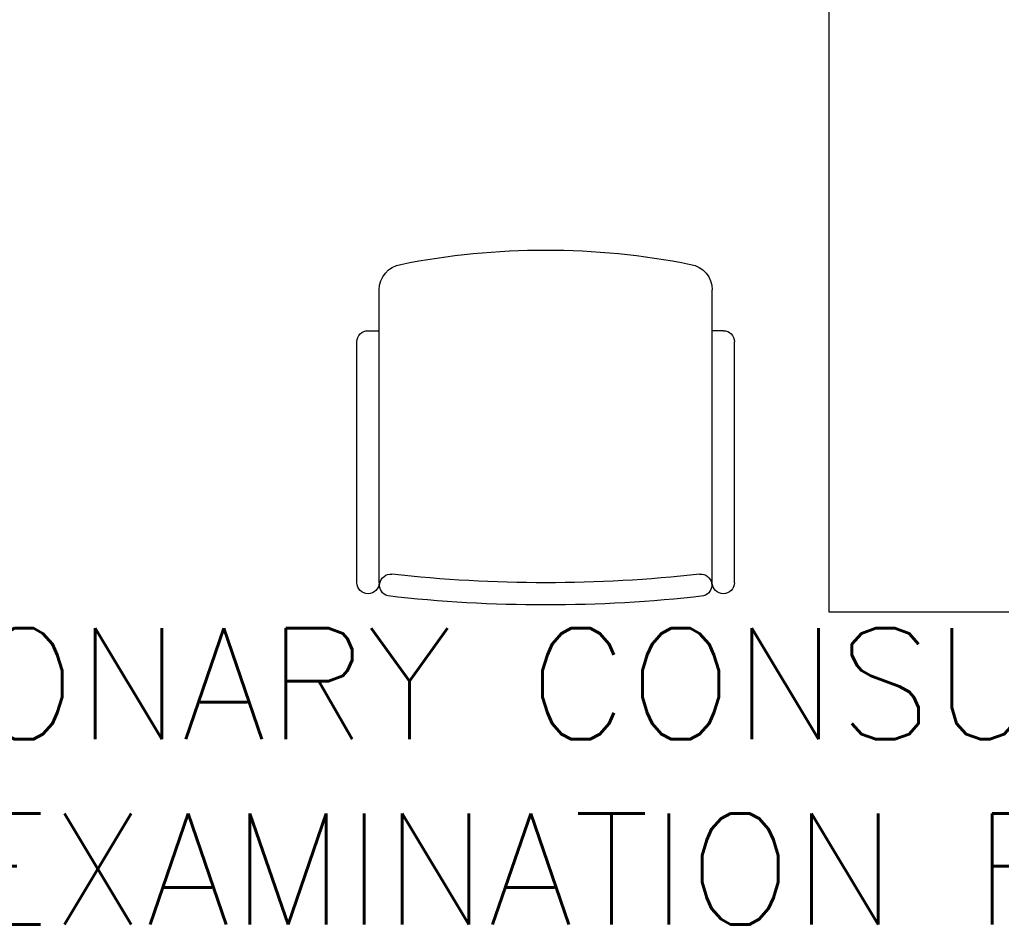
# Model space of a CAD drawing. Header units: inches. Extents: x -12418 to 57169, y -29325 to 19878.
# Drawn here: x 46284 to 47610, y -11112 to -9889 of the extents above; entities that cross this region are included whole.
import ezdxf

# ---------------------------------------------------------------- set-up
doc = ezdxf.new("R2010")
doc.units = ezdxf.units.IN
doc.header["$LTSCALE"] = 25
doc.header["$MEASUREMENT"] = 0
doc.linetypes.add('DASHDOT', pattern=[25.4, 12.7, -6.35, 0, -6.35])
doc.layers.get('0').update_dxf_attribs({"color": 8})
for name, color, linetype, lineweight in [('00-Ground Floor$0$72_EGR_BASE_TEXT', 252, 'Continuous', 5), ('00-Ground Floor$0$LOADING', 253, 'Continuous', 5), ('00-Ground Floor$0$NEW Wall', 166, 'Continuous', 5), ('E-LITE-CLNG-CNDT', 6, 'DASHDOT', 35)]:
    doc.layers.add(name, color=color, linetype=linetype, lineweight=lineweight)
doc.styles.add('00-Ground Floor$0$SIMPLEX', font='SIMPLEX.shx', dxfattribs={"height": 150})

# ---------------------------------------------------------------- blocks, each defined once
blk = doc.blocks.new('00-Ground Floor$0$GF21016-P')
at = {"layer": '00-Ground Floor$0$LOADING', "extrusion": (-1.24384e-09, -1.20261e-09, -1)}
for p, q in [((0.0128, 0.0179), (0.0128, 0.4136)), ((0.4628, 0.0179), (0.4628, 0.4136)), ((-0.0022, 0.3585), (0.0128, 0.3585)), ((0.4778, 0.3585), (0.4628, 0.3585)), ((-0.0172, 0.0179), (-0.0172, 0.3435)), ((0.4928, 0.0179), (0.4928, 0.3435)), ((0.4778, 0.0029), (0.4778, 0.0029))]:
    blk.add_line(p, q, dxfattribs=at)
for centre, radius, start, end in [((-0.2378, -0.5362), 1.0036, 78.7568, 101.2432), ((-0.0478, 0.4136), 0.035, 0, 80.6557), ((-0.4278, 0.4136), 0.035, 99.3443, 180), ((0.0022, 0.3435), 0.015, 0, 90), ((-0.4778, 0.3435), 0.015, 90, 180), ((-0.0284, 0.0145), 0.015, 284.3864, 95.5209), ((-0.2378, 1.8928), 1.8749, 263.6341, 276.3659), ((-0.4471, 0.0145), 0.015, 84.4791, 255.6136), ((0.0022, 0.0179), 0.015, 270, 0), ((0.0022, 0.0179), 0.015, 180, 270), ((-0.4778, 0.0179), 0.015, 270, 0), ((-0.4778, 0.0179), 0.015, 180, 270), ((-0.2378, 1.8734), 1.8855, 263.5119, 276.4881)]:
    blk.add_arc(centre, radius, start, end, dxfattribs=at)
blk = doc.blocks.new('*X252')
at = {"color": 0}
for p, q in [((13, 1), (13, 1)), ((13, 1), (13, 1)), ((13, 1), (13, 1)), ((13, 1), (13, 1)), ((13, 1), (13, 1)), ((13, 1), (13, 1)), ((13, 1), (13, 1)), ((13, 1), (13, 1)), ((13, 1), (13, 1)), ((13, 1), (13, 1)), ((13, 1), (13, 1)), ((13, 1), (13, 1)), ((13, 1), (13, 1)), ((13, 1), (13, 1)), ((13, 1), (13, 1)), ((13, 1), (14, 1)), ((13, 1), (14, 1)), ((13, 1), (14, 1)), ((13, 1), (13, 1)), ((13, 1), (13, 1)), ((13, 1), (13, 1)), ((13, 1), (13, 1)), ((13, 1), (13, 1)), ((13, 1), (13, 1)), ((13, 1), (13, 1)), ((13, 1), (13, 1)), ((13, 1), (13, 1)), ((13, 1), (13, 1)), ((13, 1), (13, 1)), ((13, 1), (13, 1)), ((13, 1), (13, 1)), ((13, 1), (13, 1)), ((13, 1), (13, 1)), ((13, 1), (13, 1)), ((13, 1), (13, 1)), ((13, 1), (13, 1)), ((13, 1), (13, 1)), ((13, 1), (13, 1)), ((13, 1), (13, 1)), ((13, 1), (13, 1)), ((13, 1), (13, 1)), ((13, 1), (13, 1)), ((13, 1), (13, 1)), ((13, 1), (13, 1)), ((13, 1), (13, 1)), ((13, 1), (13, 1)), ((13, 1), (13, 1)), ((13, 1), (13, 1)), ((13, 1), (13, 1)), ((13, 1), (13, 1)), ((13, 1), (13, 1)), ((13, 1), (13, 1)), ((13, 1), (13, 1)), ((13, 1), (13, 1)), ((13, 1), (13, 1)), ((13, 1), (13, 1)), ((13, 1), (13, 1)), ((13, 1), (13, 1)), ((13, 1), (13, 1)), ((13, 1), (13, 1)), ((13, 1), (13, 1)), ((13, 1), (13, 1)), ((13, 1), (13, 1)), ((13, 1), (13, 1)), ((13, 1), (13, 1)), ((13, 1), (13, 1)), ((13, 1), (13, 1)), ((13, 1), (13, 1)), ((13, 1), (13, 1)), ((13, 1), (13, 1)), ((13, 1), (13, 1)), ((13, 1), (13, 1)), ((13, 1), (13, 1)), ((13, 1), (13, 1)), ((13, 1), (13, 1)), ((13, 1), (13, 1)), ((13, 1), (13, 1)), ((13, 1), (13, 1)), ((13, 1), (13, 1)), ((13, 1), (13, 1)), ((13, 1), (13, 1)), ((13, 1), (13, 1)), ((13, 1), (13, 1)), ((13, 1), (13, 1)), ((13, 1), (13, 1)), ((13, 1), (13, 1)), ((13, 1), (13, 1)), ((13, 1), (13, 1)), ((13, 1), (13, 1)), ((13, 1), (13, 1)), ((13, 1), (13, 1)), ((13, 1), (13, 1)), ((13, 1), (13, 1)), ((13, 1), (13, 1)), ((13, 1), (13, 1)), ((13, 1), (13, 1)), ((13, 1), (13, 1)), ((13, 1), (13, 1)), ((13, 1), (13, 1)), ((13, 1), (13, 1)), ((13, 1), (13, 1)), ((13, 1), (13, 1)), ((13, 1), (13, 1)), ((13, 1), (13, 1)), ((13, 1), (13, 1)), ((13, 1), (13, 1)), ((13, 1), (13, 1)), ((13, 1), (13, 1)), ((13, 1), (13, 1)), ((13, 1), (13, 1)), ((13, 1), (13, 1)), ((13, 1), (13, 1)), ((13, 1), (13, 1)), ((13, 1), (13, 1)), ((13, 1), (13, 1)), ((13, 1), (13, 1)), ((13, 1), (13, 1)), ((13, 1), (13, 1)), ((13, 1), (13, 1)), ((13, 1), (13, 1)), ((13, 1), (13, 1)), ((13, 1), (13, 1)), ((13, 1), (13, 1)), ((13, 1), (14, 1)), ((13, 0), (13, 0)), ((13, 0), (13, 0)), ((13, 0), (13, 0)), ((13, 0), (13, 0)), ((13, 0), (13, 0)), ((13, 0), (13, 0)), ((13, 0), (13, 0)), ((13, 0), (13, 0)), ((13, 0), (13, 0)), ((13, 0), (13, 0)), ((13, 0), (13, 0)), ((13, 0), (13, 0)), ((13, 0), (13, 0)), ((13, 0), (13, 0)), ((13, 0), (13, 0)), ((13, 0), (13, 0)), ((13, 0), (13, 0)), ((13, 0), (13, 0)), ((13, 0), (13, 0)), ((13, 0), (13, 0)), ((13, 0), (13, 0)), ((13, 0), (13, 0)), ((13, 0), (13, 0)), ((13, 0), (13, 0)), ((13, 0), (13, 0)), ((13, 0), (13, 0)), ((13, 0), (13, 0)), ((13, 0), (13, 0)), ((13, 0), (13, 0)), ((13, 0), (13, 0)), ((13, 0), (13, 0)), ((13, 0), (13, 0)), ((13, 0), (13, 0)), ((13, 0), (13, 0)), ((13, 0), (13, 0)), ((13, 0), (13, 0)), ((13, 0), (13, 0)), ((13, 0), (13, 0)), ((13, 0), (13, 0)), ((13, 0), (13, 0)), ((13, 0), (13, 0)), ((13, 0), (13, 0)), ((13, 0), (13, 0)), ((13, 0), (13, 0)), ((13, 0), (13, 0)), ((13, 0), (13, 0)), ((13, 0), (13, 0)), ((13, 0), (13, 0)), ((13, 0), (14, 0)), ((13, 0), (14, 0)), ((13, 0), (13, 0)), ((13, 0), (14, 0)), ((14, 1), (14, 1)), ((14, 1), (14, 1)), ((14, 1), (14, 1)), ((14, 1), (14, 1)), ((14, 1), (14, 1)), ((14, 1), (14, 1)), ((14, 1), (14, 1)), ((14, 1), (14, 1)), ((14, 1), (14, 1)), ((14, 1), (14, 1)), ((14, 1), (14, 1)), ((14, 1), (14, 1)), ((14, 1), (14, 1)), ((14, 1), (14, 1)), ((14, 1), (14, 1)), ((14, 1), (14, 1)), ((14, 1), (14, 1)), ((14, 1), (14, 1)), ((14, 1), (14, 1)), ((14, 1), (14, 1)), ((14, 1), (14, 1)), ((14, 1), (14, 1)), ((14, 1), (14, 1)), ((14, 1), (14, 1)), ((14, 1), (14, 1)), ((14, 1), (14, 1)), ((14, 1), (14, 1)), ((14, 1), (14, 1)), ((14, 1), (14, 1)), ((14, 1), (14, 1)), ((14, 1), (14, 1)), ((14, 1), (14, 1)), ((14, 1), (14, 1)), ((14, 1), (14, 1)), ((14, 1), (14, 1)), ((14, 1), (14, 1)), ((14, 1), (14, 1)), ((14, 1), (14, 1)), ((14, 1), (14, 1)), ((14, 1), (14, 1)), ((14, 1), (14, 1)), ((14, 1), (14, 1)), ((14, 1), (14, 1)), ((14, 1), (14, 1)), ((14, 1), (14, 1)), ((14, 1), (14, 1)), ((14, 1), (14, 1)), ((14, 1), (14, 1)), ((14, 1), (14, 1)), ((14, 1), (14, 1)), ((14, 1), (14, 1)), ((14, 1), (14, 1)), ((14, 1), (14, 1)), ((14, 1), (14, 1)), ((14, 1), (14, 1)), ((14, 1), (14, 1)), ((14, 1), (14, 1)), ((14, 1), (14, 1)), ((14, 1), (14, 1)), ((14, 1), (14, 1)), ((14, 1), (14, 1)), ((14, 1), (14, 1)), ((14, 1), (14, 1)), ((14, 1), (14, 1)), ((14, 1), (14, 1)), ((14, 1), (14, 1)), ((14, 1), (14, 1)), ((14, 1), (14, 1)), ((14, 1), (14, 1)), ((14, 1), (14, 1)), ((14, 1), (14, 1)), ((14, 1), (14, 1)), ((14, 1), (14, 1)), ((14, 1), (14, 1)), ((14, 1), (14, 1)), ((14, 1), (14, 1)), ((14, 1), (14, 1)), ((14, 1), (14, 1)), ((14, 1), (14, 1)), ((14, 1), (14, 1)), ((14, 1), (14, 1)), ((14, 1), (14, 1)), ((14, 1), (14, 1)), ((14, 1), (14, 1)), ((14, 1), (14, 1)), ((14, 1), (14, 1)), ((14, 1), (14, 1)), ((14, 1), (14, 1)), ((14, 1), (14, 1)), ((14, 1), (14, 1)), ((14, 1), (14, 1)), ((14, 1), (14, 1)), ((14, 1), (14, 1)), ((14, 1), (14, 1)), ((14, 0), (14, 0)), ((14, 0), (14, 0)), ((14, 0), (14, 0)), ((14, 0), (14, 0)), ((14, 0), (14, 0)), ((14, 0), (14, 0)), ((14, 0), (14, 0)), ((14, 0), (14, 0)), ((14, 0), (14, 0)), ((14, 0), (14, 0)), ((14, 0), (14, 0)), ((14, 0), (14, 0)), ((14, 0), (14, 0)), ((14, 0), (14, 0)), ((14, 0), (14, 0)), ((14, 0), (14, 0)), ((14, 0), (14, 0)), ((14, 0), (14, 0)), ((14, 0), (14, 0)), ((14, 0), (14, 0)), ((14, 0), (14, 0)), ((14, 0), (14, 0)), ((14, 0), (14, 0)), ((14, 0), (14, 0)), ((14, 0), (14, 0)), ((14, 0), (14, 0)), ((14, 0), (14, 0)), ((14, 0), (14, 0)), ((14, 0), (14, 0)), ((14, 0), (14, 0)), ((14, 0), (14, 0)), ((14, 0), (14, 0)), ((14, 0), (14, 0)), ((14, 0), (14, 0)), ((14, 0), (14, 0)), ((14, 0), (14, 0)), ((14, 0), (14, 0)), ((14, 0), (14, 0)), ((14, 0), (14, 0)), ((14, 0), (14, 0)), ((14, 0), (14, 0)), ((14, 0), (14, 0)), ((14, 0), (14, 0)), ((14, 0), (14, 0)), ((14, 0), (14, 0)), ((14, 0), (14, 0)), ((14, 0), (14, 0)), ((14, 0), (14, 0)), ((13, 0), (13, 0)), ((13, 0), (14, 0)), ((13, 0), (13, 0)), ((13, 0), (14, 0)), ((13, 0), (13, 0)), ((13, 0), (14, 0)), ((13, 0), (13, 0)), ((13, 0), (13, 0)), ((13, 0), (13, 0)), ((13, 0), (13, 0)), ((13, 0), (14, 0)), ((13, 0), (13, 0)), ((13, 0), (14, 0)), ((13, 0), (13, 0)), ((13, 0), (14, 0)), ((13, 0), (13, 0)), ((13, 0), (14, 0)), ((13, 0), (13, 0)), ((13, 0), (14, 0)), ((13, 0), (13, 0)), ((13, 0), (14, 0)), ((13, 0), (13, 0)), ((13, 0), (14, 0)), ((13, 0), (13, 0)), ((13, 0), (13, 0)), ((13, 0), (13, 0)), ((13, 0), (14, 0)), ((13, 0), (13, 0)), ((13, 0), (14, 0)), ((13, 0), (13, 0)), ((13, 0), (14, 0)), ((13, 0), (13, 0)), ((13, 0), (14, 0)), ((13, 0), (13, 0)), ((13, 0), (13, 0)), ((13, 0), (13, 0)), ((13, 0), (13, 0)), ((13, 0), (13, 0)), ((13, 0), (13, 0)), ((13, 0), (13, 0)), ((13, 0), (13, 0)), ((13, 0), (13, 0)), ((13, 0), (13, 0)), ((13, 0), (13, 0)), ((13, 0), (13, 0)), ((13, 0), (13, 0)), ((13, 0), (13, 0)), ((13, 0), (13, 0)), ((13, 0), (13, 0)), ((13, 0), (13, 0)), ((13, 0), (13, 0)), ((13, 0), (13, 0)), ((13, 0), (13, 0)), ((13, 0), (13, 0)), ((13, 0), (13, 0)), ((13, 0), (13, 0)), ((13, 0), (13, 0)), ((13, 0), (13, 0)), ((13, 0), (13, 0)), ((13, 0), (13, 0)), ((13, 0), (13, 0)), ((13, 0), (13, 0)), ((13, 0), (13, 0)), ((13, 0), (13, 0)), ((13, -1), (13, -1)), ((13, -1), (13, -1)), ((13, -1), (13, -1)), ((13, -1), (13, -1)), ((13, -1), (13, -1)), ((13, -1), (14, -1)), ((13, -1), (13, -1)), ((14, 0), (14, 0)), ((14, 0), (14, 0)), ((14, 0), (14, 0)), ((14, 0), (14, 0)), ((14, 0), (14, 0)), ((14, 0), (14, 0)), ((14, 0), (14, 0)), ((14, 0), (14, 0)), ((14, 0), (14, 0)), ((14, 0), (14, 0)), ((14, 0), (14, 0)), ((14, 0), (14, 0)), ((14, 0), (14, 0)), ((14, 0), (14, 0)), ((14, 0), (14, 0)), ((13, 0), (14, 0)), ((14, 0), (14, 0)), ((14, 0), (14, 0)), ((14, 0), (14, 0)), ((14, 0), (14, 0)), ((14, 0), (14, 0)), ((14, 0), (14, 0)), ((14, 0), (14, 0)), ((14, 0), (14, 0)), ((14, 0), (14, 0)), ((14, 0), (14, 0)), ((14, 0), (14, 0)), ((14, 0), (14, 0)), ((14, 0), (14, 0)), ((14, 0), (14, 0)), ((14, 0), (14, 0)), ((14, 0), (14, 0)), ((14, 0), (14, 0)), ((14, 0), (14, 0)), ((14, 0), (14, 0)), ((14, 0), (14, 0)), ((14, 0), (14, 0)), ((14, 0), (14, 0)), ((14, 0), (14, 0)), ((14, 0), (14, 0)), ((14, 0), (14, 0)), ((14, 0), (14, 0)), ((14, 0), (14, 0)), ((14, 0), (14, 0)), ((14, 0), (14, 0)), ((14, 0), (14, 0)), ((14, 0), (14, 0)), ((14, 0), (14, 0)), ((14, 0), (14, 0)), ((14, 0), (14, 0)), ((14, -1), (14, -1)), ((14, -1), (14, -1)), ((14, -1), (14, -1)), ((14, -1), (14, -1)), ((14, -1), (14, -1))]:
    blk.add_line(p, q, dxfattribs=at)
blk = doc.blocks.new('*X251')
at = {"color": 0}
for p, q in [((5, 3), (5, 3)), ((5, 3), (5, 3)), ((5, 3), (5, 3)), ((5, 3), (5, 3)), ((5, 3), (5, 3)), ((5, 3), (5, 3)), ((5, 3), (5, 3)), ((5, 3), (5, 3)), ((5, 3), (5, 3)), ((5, 3), (5, 3)), ((5, 3), (5, 3)), ((5, 3), (5, 3)), ((5, 3), (5, 3)), ((5, 3), (5, 3)), ((5, 3), (5, 3)), ((5, 3), (5, 3)), ((5, 3), (5, 3)), ((5, 3), (5, 3)), ((5, 3), (5, 3)), ((5, 3), (5, 3)), ((5, 3), (5, 3)), ((5, 3), (5, 3)), ((5, 3), (5, 3)), ((5, 3), (5, 3)), ((5, 3), (5, 3)), ((5, 3), (5, 3)), ((5, 3), (5, 3)), ((5, 3), (5, 3)), ((5, 3), (5, 3)), ((5, 3), (5, 3)), ((5, 3), (5, 3)), ((5, 3), (5, 3)), ((5, 3), (5, 3)), ((5, 3), (5, 3)), ((5, 3), (5, 3)), ((5, 3), (5, 3)), ((5, 3), (5, 3)), ((5, 3), (5, 3)), ((5, 3), (5, 3)), ((5, 3), (5, 3)), ((5, 3), (5, 3)), ((5, 3), (5, 3)), ((5, 3), (5, 3)), ((5, 3), (5, 3)), ((5, 3), (5, 3)), ((5, 3), (5, 3)), ((5, 3), (5, 3)), ((5, 3), (5, 3)), ((5, 3), (5, 3)), ((5, 3), (5, 3)), ((5, 3), (5, 3)), ((5, 3), (5, 3)), ((5, 3), (5, 3)), ((5, 3), (5, 3)), ((5, 3), (5, 3)), ((5, 3), (5, 3)), ((5, 3), (5, 3)), ((5, 3), (5, 3)), ((5, 3), (5, 3)), ((5, 3), (5, 3)), ((5, 3), (5, 3)), ((5, 3), (5, 3)), ((5, 3), (5, 3)), ((5, 3), (5, 3)), ((5, 3), (5, 3)), ((5, 3), (5, 3)), ((6, 3), (5, 3)), ((5, 3), (5, 3)), ((6, 3), (5, 3)), ((5, 3), (5, 3)), ((6, 3), (5, 3)), ((5, 3), (5, 3)), ((6, 3), (5, 3)), ((5, 3), (5, 3)), ((5, 3), (5, 3)), ((5, 3), (5, 3)), ((5, 3), (5, 3)), ((5, 3), (5, 3)), ((5, 3), (5, 3)), ((5, 3), (5, 3)), ((5, 3), (5, 3)), ((5, 3), (5, 3)), ((5, 3), (5, 3)), ((5, 3), (5, 3)), ((5, 3), (5, 3)), ((5, 3), (5, 3)), ((5, 3), (5, 3)), ((5, 3), (5, 3)), ((5, 3), (5, 3)), ((5, 3), (5, 3)), ((5, 3), (5, 3)), ((5, 3), (5, 3)), ((5, 3), (5, 3)), ((5, 3), (5, 3)), ((5, 3), (5, 3)), ((5, 3), (5, 3)), ((6, 3), (6, 3)), ((6, 3), (6, 3)), ((6, 3), (6, 3)), ((6, 3), (6, 3)), ((6, 3), (6, 3)), ((6, 3), (6, 3)), ((6, 3), (6, 3)), ((6, 3), (6, 3)), ((6, 3), (6, 3)), ((6, 3), (6, 3)), ((6, 3), (6, 3)), ((6, 3), (6, 3)), ((6, 3), (6, 3)), ((6, 3), (6, 3)), ((6, 3), (6, 3)), ((6, 3), (6, 3)), ((6, 3), (6, 3)), ((6, 3), (6, 3)), ((6, 3), (6, 3)), ((6, 3), (6, 3)), ((6, 3), (6, 3)), ((6, 3), (6, 3)), ((6, 3), (6, 3)), ((6, 3), (6, 3)), ((6, 3), (6, 3)), ((6, 3), (6, 3)), ((6, 3), (6, 3)), ((6, 3), (6, 3)), ((6, 3), (6, 3)), ((6, 3), (6, 3)), ((6, 3), (6, 3)), ((6, 3), (6, 3)), ((6, 3), (6, 3)), ((6, 3), (6, 3)), ((6, 3), (6, 3)), ((6, 3), (6, 3)), ((6, 3), (6, 3)), ((6, 3), (6, 3)), ((6, 3), (6, 3)), ((6, 3), (6, 3)), ((6, 3), (6, 3)), ((6, 3), (6, 3)), ((6, 3), (6, 3)), ((6, 3), (6, 3)), ((6, 3), (6, 3)), ((6, 3), (6, 3)), ((6, 3), (6, 3)), ((6, 3), (6, 3)), ((6, 3), (6, 3)), ((6, 3), (6, 3)), ((6, 3), (6, 3)), ((6, 3), (6, 3)), ((6, 3), (6, 3)), ((6, 3), (6, 3)), ((6, 3), (6, 3)), ((6, 3), (6, 3)), ((6, 3), (6, 3)), ((6, 3), (6, 3)), ((6, 3), (6, 3)), ((6, 3), (6, 3)), ((6, 3), (6, 3)), ((6, 3), (6, 3)), ((6, 3), (6, 3)), ((6, 3), (6, 3)), ((6, 3), (6, 3)), ((6, 3), (6, 3)), ((6, 3), (6, 3)), ((6, 3), (6, 3)), ((6, 3), (6, 3)), ((6, 3), (6, 3)), ((6, 3), (6, 3)), ((6, 3), (6, 3)), ((6, 3), (6, 3)), ((6, 3), (6, 3)), ((6, 3), (6, 3)), ((6, 3), (6, 3)), ((6, 3), (6, 3)), ((6, 3), (6, 3)), ((6, 3), (6, 3)), ((6, 3), (6, 3)), ((6, 3), (6, 3)), ((6, 3), (6, 3)), ((6, 3), (6, 3)), ((6, 3), (6, 3)), ((6, 3), (6, 3)), ((6, 3), (6, 3)), ((6, 3), (6, 3)), ((6, 3), (6, 3)), ((6, 3), (6, 3)), ((6, 3), (6, 3)), ((6, 3), (6, 3)), ((6, 3), (6, 3)), ((6, 3), (6, 3)), ((6, 3), (6, 3)), ((6, 3), (6, 3)), ((6, 3), (6, 3)), ((6, 3), (6, 3)), ((6, 3), (6, 3)), ((6, 3), (6, 3)), ((6, 3), (6, 3)), ((6, 3), (6, 3)), ((6, 3), (6, 3)), ((6, 3), (6, 3)), ((6, 3), (6, 3)), ((6, 3), (6, 3)), ((6, 3), (6, 3)), ((6, 3), (6, 3)), ((6, 3), (6, 3)), ((6, 3), (6, 3)), ((6, 3), (6, 3)), ((6, 3), (6, 3)), ((6, 3), (6, 3)), ((6, 3), (6, 3)), ((6, 3), (6, 3)), ((6, 3), (6, 3)), ((6, 3), (6, 3)), ((6, 3), (6, 3)), ((6, 3), (6, 3)), ((6, 3), (6, 3)), ((6, 3), (6, 3)), ((6, 3), (6, 3)), ((6, 3), (6, 3)), ((6, 3), (6, 3)), ((6, 3), (6, 3)), ((6, 3), (6, 3)), ((6, 3), (6, 3)), ((6, 3), (6, 3)), ((6, 3), (6, 3)), ((6, 3), (6, 3)), ((6, 3), (6, 3)), ((6, 3), (6, 3)), ((6, 3), (6, 3)), ((6, 3), (6, 3)), ((6, 3), (6, 3)), ((6, 3), (6, 3)), ((6, 3), (6, 3)), ((6, 3), (6, 3)), ((6, 3), (6, 3)), ((6, 3), (6, 3)), ((6, 3), (6, 3)), ((6, 3), (6, 3)), ((6, 3), (6, 3)), ((6, 3), (6, 3)), ((6, 3), (6, 3)), ((6, 3), (6, 3)), ((6, 3), (6, 3)), ((6, 3), (6, 3)), ((6, 3), (6, 3)), ((6, 3), (6, 3)), ((6, 3), (6, 3)), ((6, 3), (6, 3)), ((6, 3), (6, 3)), ((6, 3), (6, 3)), ((6, 3), (6, 3)), ((6, 3), (6, 3)), ((6, 3), (6, 3)), ((6, 3), (6, 3)), ((6, 3), (6, 3)), ((6, 3), (6, 3)), ((6, 3), (6, 3)), ((6, 3), (6, 3)), ((6, 3), (6, 3)), ((6, 3), (6, 3)), ((6, 3), (6, 3)), ((6, 3), (6, 3)), ((6, 3), (6, 3)), ((6, 3), (6, 3)), ((6, 3), (6, 3)), ((6, 3), (6, 3)), ((6, 3), (6, 3)), ((6, 3), (6, 3)), ((6, 3), (6, 3)), ((6, 3), (6, 3)), ((6, 3), (6, 3)), ((6, 3), (6, 3)), ((6, 3), (6, 3)), ((6, 3), (6, 3)), ((6, 3), (6, 3)), ((6, 3), (6, 3)), ((6, 3), (6, 3)), ((6, 3), (6, 3)), ((6, 3), (6, 3)), ((6, 3), (6, 3)), ((6, 3), (6, 3)), ((6, 3), (6, 3)), ((6, 3), (6, 3)), ((6, 3), (6, 3)), ((6, 3), (6, 3)), ((6, 3), (6, 3)), ((6, 3), (6, 3)), ((6, 3), (6, 3)), ((6, 3), (6, 3)), ((6, 3), (6, 3)), ((6, 3), (6, 3)), ((6, 3), (6, 3)), ((6, 3), (6, 3)), ((6, 3), (6, 3)), ((6, 3), (6, 3)), ((6, 3), (6, 3)), ((6, 3), (6, 3)), ((6, 3), (6, 3)), ((6, 3), (6, 3)), ((6, 3), (6, 3)), ((6, 3), (6, 3)), ((6, 3), (5, 3)), ((6, 3), (5, 3)), ((6, 3), (5, 3)), ((6, 3), (5, 3)), ((6, 3), (5, 3)), ((6, 3), (6, 3)), ((6, 3), (6, 3)), ((6, 3), (6, 3)), ((6, 3), (6, 3)), ((6, 3), (6, 3)), ((6, 3), (6, 3)), ((6, 3), (6, 3)), ((6, 3), (6, 3)), ((6, 3), (6, 3)), ((6, 3), (6, 3)), ((6, 3), (6, 3)), ((6, 3), (6, 3)), ((6, 3), (6, 3)), ((6, 3), (6, 3)), ((6, 3), (6, 3)), ((6, 3), (6, 3)), ((6, 3), (6, 3)), ((6, 3), (6, 3)), ((6, 3), (6, 3)), ((6, 3), (6, 3)), ((6, 3), (6, 3)), ((6, 3), (6, 3)), ((6, 3), (6, 3)), ((6, 3), (6, 3)), ((6, 3), (6, 3)), ((6, 3), (6, 3)), ((6, 3), (6, 3)), ((6, 3), (6, 3)), ((6, 3), (6, 3)), ((6, 3), (6, 3)), ((6, 3), (6, 3)), ((6, 3), (6, 3)), ((6, 3), (6, 3)), ((6, 3), (6, 3)), ((6, 3), (6, 3)), ((6, 3), (6, 3)), ((6, 3), (6, 3)), ((6, 3), (6, 3)), ((6, 3), (6, 3)), ((6, 3), (6, 3)), ((6, 3), (6, 3)), ((6, 3), (6, 3)), ((6, 3), (6, 3)), ((6, 3), (6, 3)), ((6, 3), (6, 3)), ((6, 3), (6, 3)), ((6, 3), (6, 3)), ((6, 3), (6, 3)), ((6, 3), (6, 3)), ((6, 3), (6, 3)), ((6, 3), (6, 3)), ((6, 3), (6, 3)), ((6, 3), (6, 3)), ((6, 3), (6, 3)), ((6, 3), (6, 3)), ((6, 3), (6, 3)), ((6, 3), (6, 3)), ((6, 3), (6, 3)), ((6, 3), (6, 3)), ((6, 3), (6, 3)), ((6, 3), (6, 3)), ((6, 3), (6, 3)), ((6, 3), (6, 3)), ((6, 3), (6, 3)), ((6, 3), (6, 3)), ((6, 3), (6, 3)), ((6, 3), (6, 3)), ((6, 3), (6, 3)), ((6, 3), (6, 3)), ((6, 3), (6, 3)), ((6, 3), (6, 3)), ((6, 3), (6, 3)), ((6, 3), (6, 3)), ((6, 3), (6, 3)), ((6, 3), (6, 3)), ((6, 3), (6, 3)), ((6, 3), (6, 3)), ((6, 3), (6, 3)), ((6, 3), (6, 3)), ((6, 3), (6, 3)), ((6, 3), (6, 3)), ((6, 3), (6, 3)), ((6, 3), (6, 3)), ((6, 3), (6, 3)), ((6, 3), (6, 3)), ((6, 3), (6, 3)), ((6, 3), (6, 3)), ((6, 3), (6, 3)), ((6, 3), (6, 3)), ((6, 3), (6, 3)), ((6, 3), (6, 3)), ((6, 3), (6, 3)), ((6, 3), (6, 3)), ((6, 3), (6, 3)), ((6, 3), (6, 3)), ((6, 3), (6, 3)), ((6, 3), (6, 3)), ((6, 3), (6, 3)), ((6, 3), (6, 3)), ((6, 3), (6, 3)), ((6, 3), (6, 3)), ((6, 3), (6, 3)), ((6, 3), (6, 3)), ((6, 3), (6, 3)), ((6, 3), (6, 3)), ((6, 3), (6, 3)), ((6, 3), (6, 3)), ((6, 3), (6, 3)), ((6, 3), (6, 3)), ((6, 3), (6, 3)), ((6, 3), (6, 3)), ((6, 3), (6, 3)), ((6, 3), (6, 3)), ((6, 3), (6, 3)), ((6, 3), (6, 3)), ((6, 3), (6, 3)), ((6, 3), (6, 3)), ((6, 3), (6, 3)), ((6, 3), (6, 3)), ((6, 3), (6, 3)), ((6, 3), (6, 3)), ((6, 3), (6, 3)), ((6, 3), (6, 3)), ((6, 3), (6, 3)), ((6, 3), (6, 3)), ((6, 3), (6, 3)), ((6, 3), (6, 3)), ((6, 3), (6, 3)), ((6, 3), (6, 3)), ((6, 3), (6, 3)), ((6, 3), (6, 3)), ((6, 3), (6, 3)), ((6, 3), (6, 3)), ((6, 3), (6, 3)), ((6, 3), (6, 3)), ((6, 3), (6, 3)), ((6, 3), (6, 3)), ((6, 3), (6, 3)), ((6, 3), (6, 3)), ((6, 3), (6, 3)), ((6, 3), (6, 3)), ((6, 3), (6, 3)), ((6, 3), (6, 3)), ((6, 3), (6, 3)), ((6, 3), (6, 3)), ((6, 3), (6, 3)), ((6, 3), (6, 3)), ((6, 3), (6, 3)), ((6, 3), (6, 3)), ((6, 3), (6, 3)), ((6, 3), (6, 3)), ((6, 3), (6, 3)), ((6, 3), (6, 3)), ((6, 3), (6, 3)), ((6, 3), (6, 3)), ((6, 3), (6, 3)), ((6, 3), (6, 3)), ((6, 3), (6, 3)), ((6, 3), (6, 3)), ((6, 3), (6, 3)), ((6, 3), (6, 3)), ((6, 3), (6, 3)), ((6, 3), (6, 3)), ((6, 3), (6, 3)), ((6, 3), (6, 3)), ((6, 3), (6, 3)), ((6, 3), (6, 3)), ((6, 3), (6, 3)), ((6, 3), (6, 3)), ((6, 3), (6, 3)), ((6, 3), (6, 3)), ((6, 3), (6, 3)), ((6, 3), (6, 3)), ((6, 3), (6, 3)), ((6, 3), (6, 3)), ((6, 3), (6, 3)), ((6, 3), (6, 3)), ((6, 3), (6, 3)), ((6, 3), (6, 3)), ((6, 3), (6, 3)), ((6, 3), (6, 3)), ((6, 3), (6, 3)), ((6, 3), (6, 3)), ((6, 3), (6, 3)), ((6, 3), (6, 3)), ((6, 3), (6, 3)), ((6, 3), (6, 3)), ((6, 3), (6, 3)), ((6, 3), (6, 3)), ((6, 3), (6, 3)), ((6, 3), (6, 3)), ((6, 3), (6, 3)), ((6, 3), (6, 3)), ((6, 3), (6, 3)), ((6, 3), (6, 3)), ((6, 3), (6, 3)), ((6, 3), (6, 3)), ((6, 3), (6, 3)), ((6, 3), (6, 3)), ((6, 3), (6, 3)), ((6, 3), (6, 3)), ((6, 3), (6, 3)), ((6, 3), (6, 3)), ((6, 3), (6, 3)), ((6, 3), (6, 3)), ((6, 3), (6, 3)), ((6, 3), (6, 3)), ((6, 3), (6, 3)), ((6, 3), (6, 3)), ((6, 3), (6, 3)), ((6, 3), (6, 3)), ((6, 3), (6, 3)), ((6, 3), (6, 3)), ((6, 3), (6, 3)), ((6, 3), (6, 3)), ((6, 3), (6, 3)), ((6, 3), (6, 3)), ((6, 3), (6, 3)), ((6, 3), (6, 3)), ((6, 3), (6, 3)), ((6, 3), (6, 3)), ((6, 3), (6, 3)), ((6, 3), (6, 3)), ((6, 3), (6, 3)), ((6, 3), (6, 3)), ((6, 3), (6, 3)), ((6, 3), (6, 3)), ((6, 3), (6, 3)), ((6, 3), (6, 3)), ((6, 3), (6, 3)), ((6, 3), (6, 3)), ((6, 3), (6, 3)), ((6, 3), (6, 3)), ((6, 3), (6, 3)), ((6, 3), (6, 3)), ((6, 3), (6, 3)), ((6, 3), (6, 3)), ((6, 3), (6, 3)), ((6, 3), (6, 3)), ((6, 3), (6, 3)), ((6, 3), (6, 3)), ((6, 3), (6, 3)), ((6, 3), (6, 3)), ((6, 3), (6, 3)), ((6, 3), (6, 3)), ((6, 3), (6, 3)), ((6, 3), (6, 3)), ((6, 3), (6, 3)), ((6, 3), (6, 3)), ((6, 3), (6, 3)), ((6, 3), (6, 3)), ((6, 3), (6, 3)), ((6, 3), (6, 3)), ((6, 3), (6, 3)), ((6, 3), (6, 3)), ((6, 3), (6, 3)), ((6, 3), (6, 3)), ((6, 3), (6, 3)), ((6, 3), (6, 3)), ((6, 3), (6, 3)), ((6, 3), (6, 3)), ((6, 3), (6, 3)), ((6, 3), (6, 3)), ((6, 3), (6, 3)), ((6, 3), (6, 3)), ((6, 3), (6, 3)), ((6, 3), (6, 3)), ((6, 3), (6, 3)), ((6, 3), (6, 3)), ((6, 3), (6, 3)), ((6, 3), (6, 3)), ((6, 3), (6, 3)), ((6, 3), (6, 3)), ((6, 3), (6, 3)), ((6, 3), (6, 3)), ((6, 3), (6, 3)), ((6, 3), (6, 3)), ((6, 3), (6, 3)), ((6, 3), (6, 3)), ((6, 3), (6, 3)), ((6, 3), (6, 3)), ((6, 3), (6, 3)), ((6, 3), (6, 3)), ((6, 3), (6, 3)), ((6, 3), (6, 3)), ((6, 3), (6, 3)), ((6, 3), (6, 3)), ((6, 3), (6, 3)), ((6, 3), (6, 3)), ((6, 3), (6, 3)), ((6, 3), (6, 3)), ((6, 3), (6, 3)), ((6, 3), (6, 3)), ((6, 3), (6, 3)), ((6, 3), (6, 3)), ((6, 3), (6, 3)), ((6, 3), (6, 3)), ((6, 3), (6, 3)), ((6, 3), (6, 3)), ((6, 3), (6, 3)), ((6, 3), (6, 3)), ((6, 3), (6, 3)), ((6, 3), (6, 3)), ((6, 3), (6, 3)), ((6, 3), (6, 3)), ((6, 3), (6, 3)), ((6, 3), (6, 3)), ((6, 3), (6, 3)), ((6, 3), (6, 3)), ((6, 3), (6, 3)), ((6, 3), (6, 3)), ((6, 3), (6, 3)), ((6, 3), (6, 3)), ((6, 3), (6, 3)), ((6, 3), (6, 3)), ((6, 3), (6, 3)), ((6, 3), (6, 3))]:
    blk.add_line(p, q, dxfattribs=at)
blk = doc.blocks.new('00-Ground Floor$0$GF21043-P')
at = {"color": 0}
for p, q in [((0.8, 0.75), (-0.8, 0.75)), ((0.8, 0), (0.8, 0.75))]:
    blk.add_line(p, q, dxfattribs=at)
for points in [[(0.8, 0.75), (0.8, 0.75), (0.8, 0.75), (0.8, 0.75), (0.8, 0.75), (0.8, 0.75), (0.8, 0.75), (0.8, 0.75), (0.8, 0.75), (0.8, 0.75), (0.8, 0.75), (0.8, 0.75), (0.8, 0.75), (0.8, 0.75), (0.8, 0.75), (0.8, 0.75), (0.8, 0.75), (0.8, 0.75), (0.8, 0.75), (0.8, 0.75), (0.8, 0.75), (0.8, 0.75), (0.8, 0.75), (0.8, 0.75), (0.8, 0.75), (0.8, 0.75), (0.8, 0.75), (0.8, 0.75), (0.8, 0.75), (0.8, 0.75), (0.8, 0.75), (0.8, 0.75), (0.8, 0.75), (0.8, 0.75), (0.8, 0.75), (0.8, 0.75), (0.8, 0.75), (0.8, 0.75), (0.8, 0.75), (0.8, 0.75), (0.8, 0.75), (0.8, 0.75), (0.8, 0.75), (0.8, 0.75), (0.8, 0.75), (0.8, 0.75), (0.8, 0.75), (0.8, 0.75), (0.8, 0.75), (0.8, 0.75), (0.8, 0.75), (0.8, 0.75), (0.8, 0.75), (0.8, 0.75), (0.8, 0.75), (0.8, 0.75), (0.8, 0.75), (0.8, 0.75), (0.8, 0.75), (0.8, 0.75), (0.8, 0.75), (0.8, 0.75), (0.8, 0.75), (0.8, 0.75), (0.8, 0.75), (0.8, 0.75), (0.8, 0.75), (0.8, 0.75), (0.8, 0.75), (0.8, 0.75), (0.8, 0.75), (0.8, 0.75), (0.8, 0.75), (0.8, 0.75), (0.8, 0.75), (0.8, 0.75), (0.8, 0.75), (0.8, 0.75), (0.8, 0.75), (0.8, 0.75), (0.8, 0.75), (0.8, 0.75), (0.8, 0.75), (0.8, 0.75), (0.8, 0.75), (0.8, 0.75), (0.8, 0.75), (0.8, 0.75), (0.8, 0.75), (0.8, 0.75), (0.8, 0.75), (0.8, 0.75), (0.8, 0.75), (0.8, 0.75), (0.8, 0.75), (0.8, 0.75), (0.8, 0.75), (0.8, 0.75), (0.8, 0.75), (0.8, 0.75), (0.8, 0.75), (0.8, 0.75), (0.8, 0.75), (0.8, 0.75), (0.8, 0.75), (0.8, 0.75), (0.8, 0.75), (0.8, 0.75), (0.8, 0.75), (0.8, 0.75), (0.8, 0.75), (0.8, 0.75), (0.8, 0.75), (0.8, 0.75), (0.8, 0.75), (0.8, 0.75), (0.8, 0.75), (0.8, 0.75), (0.8, 0.75), (0.8, 0.75), (0.8, 0.75), (0.8, 0.75), (0.8, 0.75), (0.8, 0.75), (0.8, 0.75), (0.8, 0.75), (0.8, 0.75), (0.8, 0.75), (0.8, 0.75), (0.8, 0.75), (0.8, 0.75), (0.8, 0.75), (0.8, 0.75), (0.8, 0.75), (0.8, 0.75), (0.8, 0.75), (0.8, 0.75), (0.8, 0.75), (0.8, 0.75), (0.8, 0.75), (0.8, 0.75), (0.8, 0.75), (0.8, 0.75), (0.8, 0.75), (0.8, 0.75), (0.8, 0.75), (0.8, 0.75), (0.8, 0.75), (0.8, 0.75), (0.8, 0.75), (0.8, 0.75), (0.8, 0.75), (0.8, 0.75), (0.8, 0.75), (0.8, 0.75), (0.8, 0.75), (0.8, 0.75), (0.8, 0.75), (0.8, 0.75), (0.8, 0.75), (0.8, 0.75), (0.8, 0.75), (0.8, 0.75), (0.8, 0.75), (0.8, 0.75), (0.8, 0.75), (0.8, 0.75), (0.8, 0.75), (0.8, 0.75), (0.8, 0.75), (0.8, 0.75), (0.8, 0.75), (0.8, 0.75), (0.8, 0.75), (0.8, 0.75), (0.8, 0.75), (0.8, 0.75), (0.8, 0.75), (0.8, 0.75), (0.8, 0.75), (0.8, 0.75), (0.8, 0.75), (0.8, 0.75), (0.8, 0.75), (0.8, 0.75), (0.8, 0.75), (0.8, 0.75), (0.8, 0.75), (0.8, 0.75), (0.8, 0.75), (0.8, 0.75), (0.8, 0.75), (0.8, 0.75), (0.8, 0.75), (0.8, 0.75), (0.8, 0.75), (0.8, 0.75), (0.8, 0.75), (0.8, 0.75), (0.8, 0.75), (0.8, 0.75), (0.8, 0.75), (0.8, 0.75), (0.8, 0.75), (0.8, 0.75), (0.8, 0.75), (0.8, 0.75), (0.8, 0.75), (0.8, 0.75), (0.8, 0.75), (0.8, 0.75), (0.8, 0.75), (0.8, 0.75), (0.8, 0.75), (0.8, 0.75), (0.8, 0.75), (0.8, 0.75), (0.8, 0.75), (0.8, 0.75), (0.8, 0.75), (0.8, 0.75), (0.8, 0.75), (0.8, 0.75), (0.8, 0.75), (0.8, 0.75), (0.8, 0.75), (0.8, 0.75), (0.8, 0.75), (0.8, 0.75), (0.8, 0.75), (0.8, 0.75), (0.8, 0.75), (0.8, 0.75), (0.8, 0.75), (0.8, 0.75), (0.8, 0.75), (0.8, 0.75), (0.8, 0.75), (0.8, 0.75), (0.8, 0.75), (0.8, 0.75), (0.8, 0.75), (0.8, 0.75), (0.8, 0.75), (0.8, 0.75), (0.8, 0.75), (0.8, 0.75), (0.8, 0.75), (0.8, 0.75), (0.8, 0.75), (0.8, 0.75), (0.8, 0.75), (0.8, 0.75), (0.8, 0.75), (0.8, 0.75), (0.8, 0.75), (0.8, 0.75), (0.8, 0.75), (0.8, 0.75), (0.8, 0.75), (0.8, 0.75), (0.8, 0.75), (0.8, 0.75), (0.8, 0.75), (0.8, 0.75), (0.8, 0.75), (0.8, 0.75), (0.8, 0.75), (0.8, 0.75), (0.8, 0.75), (0.8, 0.75), (0.8, 0.75), (0.8, 0.75), (0.8, 0.75), (0.8, 0.75), (0.8, 0.75), (0.8, 0.75)], [(0.8, 0.75), (0.8, 0.75), (0.8, 0.75), (0.8, 0.75), (0.8, 0.75), (0.8, 0.75), (0.8, 0.75), (0.8, 0.75), (0.8, 0.75), (0.8, 0.75), (0.8, 0.75), (0.8, 0.75), (0.8, 0.75), (0.8, 0.75), (0.8, 0.75), (0.8, 0.75), (0.8, 0.75), (0.8, 0.75), (0.8, 0.75), (0.8, 0.75), (0.8, 0.75), (0.8, 0.75), (0.8, 0.75), (0.8, 0.75), (0.8, 0.75), (0.8, 0.75), (0.8, 0.75), (0.8, 0.75), (0.8, 0.75), (0.8, 0.75), (0.8, 0.75), (0.8, 0.75), (0.8, 0.75), (0.8, 0.75), (0.8, 0.75), (0.8, 0.75), (0.8, 0.75), (0.8, 0.75), (0.8, 0.75), (0.8, 0.75), (0.8, 0.75), (0.8, 0.75), (0.8, 0.75), (0.8, 0.75), (0.8, 0.75), (0.8, 0.75), (0.8, 0.75), (0.8, 0.75), (0.8, 0.75), (0.8, 0.75), (0.8, 0.75), (0.8, 0.75), (0.8, 0.75), (0.8, 0.75), (0.8, 0.75), (0.8, 0.75), (0.8, 0.75), (0.8, 0.75), (0.8, 0.75), (0.8, 0.75), (0.8, 0.75), (0.8, 0.75), (0.8, 0.75), (0.8, 0.75), (0.8, 0.75), (0.8, 0.75), (0.8, 0.75), (0.8, 0.75), (0.8, 0.75), (0.8, 0.75), (0.8, 0.75), (0.8, 0.75), (0.8, 0.75), (0.8, 0.75), (0.8, 0.75), (0.8, 0.75), (0.8, 0.75), (0.8, 0.75), (0.8, 0.75), (0.8, 0.75), (0.8, 0.75), (0.8, 0.75), (0.8, 0.75), (0.8, 0.75), (0.8, 0.75), (0.8, 0.75), (0.8, 0.75), (0.8, 0.75), (0.8, 0.75), (0.8, 0.75), (0.8, 0.75), (0.8, 0.75), (0.8, 0.75), (0.8, 0.75), (0.8, 0.75), (0.8, 0.75), (0.8, 0.75), (0.8, 0.75), (0.8, 0.75), (0.8, 0.75), (0.8, 0.75), (0.8, 0.75), (0.8, 0.75), (0.8, 0.75), (0.8, 0.75), (0.8, 0.75), (0.8, 0.75), (0.8, 0.75), (0.8, 0.75), (0.8, 0.75), (0.8, 0.75), (0.8, 0.75), (0.8, 0.75), (0.8, 0.75), (0.8, 0.75), (0.8, 0.75), (0.8, 0.75), (0.8, 0.75), (0.8, 0.75), (0.8, 0.75), (0.8, 0.75), (0.8, 0.75), (0.8, 0.75), (0.8, 0.75), (0.8, 0.75), (0.8, 0.75), (0.8, 0.75), (0.8, 0.75), (0.8, 0.75), (0.8, 0.75), (0.8, 0.75), (0.8, 0.75), (0.8, 0.75), (0.8, 0.75), (0.8, 0.75), (0.8, 0.75), (0.8, 0.75), (0.8, 0.75), (0.8, 0.75), (0.8, 0.75), (0.8, 0.75), (0.8, 0.75), (0.8, 0.75), (0.8, 0.75), (0.8, 0.75), (0.8, 0.75), (0.8, 0.75), (0.8, 0.75), (0.8, 0.75), (0.8, 0.75), (0.8, 0.75), (0.8, 0.75), (0.8, 0.75), (0.8, 0.75), (0.8, 0.75), (0.8, 0.75), (0.8, 0.75), (0.8, 0.75), (0.8, 0.75), (0.8, 0.75), (0.8, 0.75), (0.8, 0.75), (0.8, 0.75), (0.8, 0.75), (0.8, 0.75), (0.8, 0.75), (0.8, 0.75), (0.8, 0.75), (0.8, 0.75), (0.8, 0.75), (0.8, 0.75), (0.8, 0.75), (0.8, 0.75), (0.8, 0.75), (0.8, 0.75), (0.8, 0.75), (0.8, 0.75), (0.8, 0.75), (0.8, 0.75), (0.8, 0.75), (0.8, 0.75), (0.8, 0.75), (0.8, 0.75), (0.8, 0.75), (0.8, 0.75), (0.8, 0.75), (0.8, 0.75), (0.8, 0.75), (0.8, 0.75), (0.8, 0.75), (0.8, 0.75), (0.8, 0.75), (0.8, 0.75), (0.8, 0.75), (0.8, 0.75), (0.8, 0.75), (0.8, 0.75), (0.8, 0.75), (0.8, 0.75), (0.8, 0.75), (0.8, 0.75), (0.8, 0.75), (0.8, 0.75), (0.8, 0.75), (0.8, 0.75), (0.8, 0.75), (0.8, 0.75), (0.8, 0.75), (0.8, 0.75), (0.8, 0.75), (0.8, 0.75), (0.8, 0.75), (0.8, 0.75), (0.8, 0.75), (0.8, 0.75), (0.8, 0.75), (0.8, 0.75), (0.8, 0.75), (0.8, 0.75)], [(0.8, 0.75), (0.8, 0.75), (0.8, 0.75), (0.8, 0.75), (0.8, 0.75), (0.8, 0.75), (0.8, 0.75), (0.8, 0.75), (0.8, 0.75), (0.8, 0.75), (0.8, 0.75), (0.8, 0.75), (0.8, 0.75), (0.8, 0.75), (0.8, 0.75), (0.8, 0.75), (0.8, 0.75), (0.8, 0.75), (0.8, 0.75), (0.8, 0.75), (0.8, 0.75), (0.8, 0.75), (0.8, 0.75), (0.8, 0.75), (0.8, 0.75), (0.8, 0.75), (0.8, 0.75), (0.8, 0.75), (0.8, 0.75), (0.8, 0.75), (0.8, 0.75), (0.8, 0.75), (0.8, 0.75), (0.8, 0.75), (0.8, 0.75), (0.8, 0.75), (0.8, 0.75), (0.8, 0.75), (0.8, 0.75), (0.8, 0.75), (0.8, 0.75), (0.8, 0.75), (0.8, 0.75), (0.8, 0.75), (0.8, 0.75), (0.8, 0.75), (0.8, 0.75), (0.8, 0.75), (0.8, 0.75), (0.8, 0.75), (0.8, 0.75), (0.8, 0.75), (0.8, 0.75), (0.8, 0.75), (0.8, 0.75), (0.8, 0.75), (0.8, 0.75), (0.8, 0.75), (0.8, 0.75), (0.8, 0.75), (0.8, 0.75), (0.8, 0.75), (0.8, 0.75), (0.8, 0.75), (0.8, 0.75), (0.8, 0.75), (0.8, 0.75), (0.8, 0.75), (0.8, 0.75), (0.8, 0.75), (0.8, 0.75), (0.8, 0.75), (0.8, 0.75), (0.8, 0.75), (0.8, 0.75), (0.8, 0.75), (0.8, 0.75), (0.8, 0.75), (0.8, 0.75), (0.8, 0.75), (0.8, 0.75), (0.8, 0.75), (0.8, 0.75), (0.8, 0.75), (0.8, 0.75), (0.8, 0.75), (0.8, 0.75), (0.8, 0.75), (0.8, 0.75), (0.8, 0.75), (0.8, 0.75), (0.8, 0.75), (0.8, 0.75), (0.8, 0.75), (0.8, 0.75), (0.8, 0.75), (0.8, 0.75), (0.8, 0.75), (0.8, 0.75), (0.8, 0.75), (0.8, 0.75), (0.8, 0.75), (0.8, 0.75), (0.8, 0.75), (0.8, 0.75), (0.8, 0.75), (0.8, 0.75), (0.8, 0.75), (0.8, 0.75), (0.8, 0.75), (0.8, 0.75), (0.8, 0.75), (0.8, 0.75), (0.8, 0.75), (0.8, 0.75), (0.8, 0.75), (0.8, 0.75), (0.8, 0.75), (0.8, 0.75), (0.8, 0.75), (0.8, 0.75), (0.8, 0.75), (0.8, 0.75), (0.8, 0.75), (0.8, 0.75), (0.8, 0.75), (0.8, 0.75), (0.8, 0.75), (0.8, 0.75), (0.8, 0.75), (0.8, 0.75), (0.8, 0.75), (0.8, 0.75), (0.8, 0.75), (0.8, 0.75), (0.8, 0.75), (0.8, 0.75), (0.8, 0.75), (0.8, 0.75), (0.8, 0.75), (0.8, 0.75), (0.8, 0.75), (0.8, 0.75), (0.8, 0.75), (0.8, 0.75), (0.8, 0.75), (0.8, 0.75), (0.8, 0.75), (0.8, 0.75), (0.8, 0.75), (0.8, 0.75), (0.8, 0.75), (0.8, 0.75), (0.8, 0.75), (0.8, 0.75), (0.8, 0.75), (0.8, 0.75), (0.8, 0.75), (0.8, 0.75), (0.8, 0.75), (0.8, 0.75), (0.8, 0.75), (0.8, 0.75), (0.8, 0.75), (0.8, 0.75), (0.8, 0.75), (0.8, 0.75), (0.8, 0.75), (0.8, 0.75), (0.8, 0.75), (0.8, 0.75), (0.8, 0.75), (0.8, 0.75), (0.8, 0.75), (0.8, 0.75), (0.8, 0.75), (0.8, 0.75), (0.8, 0.75), (0.8, 0.75), (0.8, 0.75), (0.8, 0.75), (0.8, 0.75), (0.8, 0.75), (0.8, 0.75), (0.8, 0.75), (0.8, 0.75), (0.8, 0.75), (0.8, 0.75), (0.8, 0.75), (0.8, 0.75), (0.8, 0.75), (0.8, 0.75), (0.8, 0.75), (0.8, 0.75), (0.8, 0.75), (0.8, 0.75), (0.8, 0.75), (0.8, 0.75), (0.8, 0.75), (0.8, 0.75), (0.8, 0.75), (0.8, 0.75), (0.8, 0.75), (0.8, 0.75), (0.8, 0.75), (0.8, 0.75), (0.8, 0.75), (0.8, 0.75), (0.8, 0.75), (0.8, 0.75), (0.8, 0.75), (0.8, 0.75), (0.8, 0.75), (0.8, 0.75)]]:
    blk.add_lwpolyline(points, close=True, dxfattribs=at)
at = {"layer": '00-Ground Floor$0$NEW Wall', "color": 0, "linetype": 'Continuous'}
for points in [[(0.8, 0.75), (0.8, 0.75), (0.8, 0.75), (0.8, 0.75), (0.8, 0.75), (0.8, 0.75), (0.8, 0.75), (0.8, 0.75), (0.8, 0.75), (0.8, 0.75)], [(0.8, 0.75), (0.8, 0.75), (0.8, 0.75), (0.8, 0.75), (0.8, 0.75), (0.8, 0.75), (0.8, 0.75), (0.8, 0.75), (0.8, 0.75)], [(0.8, 0.75), (0.8, 0.75), (0.8, 0.75), (0.8, 0.75), (0.8, 0.75), (0.8, 0.75), (0.8, 0.75), (0.8, 0.75), (0.8, 0.75), (0.8, 0.75), (0.8, 0.75), (0.8, 0.75), (0.8, 0.75), (0.8, 0.75), (0.8, 0.75), (0.8, 0.75), (0.8, 0.75), (0.8, 0.75)], [(0.8, 0.75), (0.8, 0.75), (0.8, 0.75), (0.8, 0.75), (0.8, 0.75), (0.8, 0.75), (0.8, 0.75)], [(0.8, 0.75), (0.8, 0.75), (0.8, 0.75), (0.8, 0.75), (0.8, 0.75), (0.8, 0.75), (0.8, 0.75), (0.8, 0.75), (0.8, 0.75), (0.8, 0.75), (0.8, 0.75), (0.8, 0.75), (0.8, 0.75), (0.8, 0.75), (0.8, 0.75)], [(0.8, 0.75), (0.8, 0.75), (0.8, 0.75), (0.8, 0.75), (0.8, 0.75), (0.8, 0.75), (0.8, 0.75), (0.8, 0.75), (0.8, 0.75), (0.8, 0.75)], [(0.8, 0.75), (0.8, 0.75), (0.8, 0.75), (0.8, 0.75), (0.8, 0.75), (0.8, 0.75), (0.8, 0.75), (0.8, 0.75), (0.8, 0.75), (0.8, 0.75), (0.8, 0.75), (0.8, 0.75)], [(0.8, 0.75), (0.8, 0.75), (0.8, 0.75), (0.8, 0.75), (0.8, 0.75), (0.8, 0.75), (0.8, 0.75), (0.8, 0.75), (0.8, 0.75), (0.8, 0.75)], [(0.8, 0.75), (0.8, 0.75), (0.8, 0.75), (0.8, 0.75), (0.8, 0.75), (0.8, 0.75), (0.8, 0.75), (0.8, 0.75), (0.8, 0.75), (0.8, 0.75)], [(0.8, 0.75), (0.8, 0.75), (0.8, 0.75), (0.8, 0.75), (0.8, 0.75), (0.8, 0.75), (0.8, 0.75), (0.8, 0.75)], [(0.8, 0.75), (0.8, 0.75), (0.8, 0.75), (0.8, 0.75), (0.8, 0.75), (0.8, 0.75), (0.8, 0.75), (0.8, 0.75), (0.8, 0.75), (0.8, 0.75), (0.8, 0.75), (0.8, 0.75), (0.8, 0.75), (0.8, 0.75), (0.8, 0.75), (0.8, 0.75), (0.8, 0.75), (0.8, 0.75), (0.8, 0.75), (0.8, 0.75), (0.8, 0.75), (0.8, 0.75), (0.8, 0.75), (0.8, 0.75), (0.8, 0.75), (0.8, 0.75), (0.8, 0.75), (0.8, 0.75), (0.8, 0.75), (0.8, 0.75), (0.8, 0.75), (0.8, 0.75), (0.8, 0.75), (0.8, 0.75), (0.8, 0.75), (0.8, 0.75), (0.8, 0.75), (0.8, 0.75), (0.8, 0.75), (0.8, 0.75), (0.8, 0.75), (0.8, 0.75), (0.8, 0.75), (0.8, 0.75), (0.8, 0.75), (0.8, 0.75), (0.8, 0.75), (0.8, 0.75), (0.8, 0.75), (0.8, 0.75), (0.8, 0.75), (0.8, 0.75), (0.8, 0.75), (0.8, 0.75), (0.8, 0.75), (0.8, 0.75), (0.8, 0.75), (0.8, 0.75), (0.8, 0.75), (0.8, 0.75), (0.8, 0.75), (0.8, 0.75), (0.8, 0.75), (0.8, 0.75), (0.8, 0.75), (0.8, 0.75), (0.8, 0.75), (0.8, 0.75), (0.8, 0.75), (0.8, 0.75), (0.8, 0.75), (0.8, 0.75), (0.8, 0.75), (0.8, 0.75), (0.8, 0.75), (0.8, 0.75), (0.8, 0.75), (0.8, 0.75), (0.8, 0.75), (0.8, 0.75), (0.8, 0.75), (0.8, 0.75), (0.8, 0.75), (0.8, 0.75), (0.8, 0.75), (0.8, 0.75), (0.8, 0.75), (0.8, 0.75), (0.8, 0.75), (0.8, 0.75), (0.8, 0.75), (0.8, 0.75), (0.8, 0.75), (0.8, 0.75), (0.8, 0.75), (0.8, 0.75), (0.8, 0.75), (0.8, 0.75), (0.8, 0.75), (0.8, 0.75), (0.8, 0.75), (0.8, 0.75), (0.8, 0.75), (0.8, 0.75), (0.8, 0.75), (0.8, 0.75), (0.8, 0.75), (0.8, 0.75), (0.8, 0.75), (0.8, 0.75), (0.8, 0.75)], [(0.8, 0.75), (0.8, 0.75), (0.8, 0.75), (0.8, 0.75), (0.8, 0.75), (0.8, 0.75), (0.8, 0.75), (0.8, 0.75), (0.8, 0.75), (0.8, 0.75), (0.8, 0.75), (0.8, 0.75), (0.8, 0.75), (0.8, 0.75), (0.8, 0.75), (0.8, 0.75), (0.8, 0.75)], [(0.8, 0.75), (0.8, 0.75), (0.8, 0.75), (0.8, 0.75), (0.8, 0.75), (0.8, 0.75), (0.8, 0.75)], [(0.8, 0.75), (0.8, 0.75), (0.8, 0.75), (0.8, 0.75), (0.8, 0.75), (0.8, 0.75), (0.8, 0.75), (0.8, 0.75), (0.8, 0.75), (0.8, 0.75), (0.8, 0.75), (0.8, 0.75), (0.8, 0.75), (0.8, 0.75), (0.8, 0.75), (0.8, 0.75), (0.8, 0.75), (0.8, 0.75), (0.8, 0.75), (0.8, 0.75), (0.8, 0.75), (0.8, 0.75), (0.8, 0.75), (0.8, 0.75), (0.8, 0.75), (0.8, 0.75), (0.8, 0.75), (0.8, 0.75), (0.8, 0.75), (0.8, 0.75), (0.8, 0.75), (0.8, 0.75), (0.8, 0.75), (0.8, 0.75), (0.8, 0.75), (0.8, 0.75), (0.8, 0.75), (0.8, 0.75), (0.8, 0.75), (0.8, 0.75), (0.8, 0.75), (0.8, 0.75), (0.8, 0.75), (0.8, 0.75), (0.8, 0.75), (0.8, 0.75), (0.8, 0.75), (0.8, 0.75), (0.8, 0.75), (0.8, 0.75), (0.8, 0.75), (0.8, 0.75), (0.8, 0.75), (0.8, 0.75), (0.8, 0.75), (0.8, 0.75), (0.8, 0.75), (0.8, 0.75), (0.8, 0.75), (0.8, 0.75), (0.8, 0.75), (0.8, 0.75), (0.8, 0.75), (0.8, 0.75), (0.8, 0.75), (0.8, 0.75), (0.8, 0.75), (0.8, 0.75), (0.8, 0.75), (0.8, 0.75), (0.8, 0.75), (0.8, 0.75), (0.8, 0.75), (0.8, 0.75), (0.8, 0.75), (0.8, 0.75), (0.8, 0.75), (0.8, 0.75), (0.8, 0.75), (0.8, 0.75), (0.8, 0.75), (0.8, 0.75), (0.8, 0.75), (0.8, 0.75), (0.8, 0.75), (0.8, 0.75), (0.8, 0.75), (0.8, 0.75), (0.8, 0.75)], [(0.8, 0.75), (0.8, 0.75), (0.8, 0.75), (0.8, 0.75), (0.8, 0.75), (0.8, 0.75), (0.8, 0.75), (0.8, 0.75), (0.8, 0.75), (0.8, 0.75), (0.8, 0.75), (0.8, 0.75), (0.8, 0.75), (0.8, 0.75), (0.8, 0.75), (0.8, 0.75), (0.8, 0.75), (0.8, 0.75), (0.8, 0.75), (0.8, 0.75), (0.8, 0.75), (0.8, 0.75), (0.8, 0.75), (0.8, 0.75), (0.8, 0.75), (0.8, 0.75), (0.8, 0.75), (0.8, 0.75), (0.8, 0.75), (0.8, 0.75), (0.8, 0.75), (0.8, 0.75), (0.8, 0.75), (0.8, 0.75), (0.8, 0.75), (0.8, 0.75), (0.8, 0.75), (0.8, 0.75), (0.8, 0.75), (0.8, 0.75), (0.8, 0.75), (0.8, 0.75), (0.8, 0.75), (0.8, 0.75), (0.8, 0.75), (0.8, 0.75), (0.8, 0.75), (0.8, 0.75), (0.8, 0.75), (0.8, 0.75), (0.8, 0.75), (0.8, 0.75), (0.8, 0.75), (0.8, 0.75)]]:
    blk.add_lwpolyline(points, dxfattribs=at)
at = {"color": 0}
for name, xscale, yscale, zscale in [('*X252', 5.5e-11, 5.5e-11, 5.5e-11), ('*X251', 8.59375e-11, 8.59375e-11, 8.59375e-11)]:
    blk.add_blockref(name, (0.8, 0.75), dxfattribs=dict(at, xscale=xscale, yscale=yscale, zscale=zscale))
blk = doc.blocks.new('00-Ground Floor')
at = {"layer": '00-Ground Floor$0$LOADING', "extrusion": (2.34731e-18, 2.24019e-05, 1), "xscale": -1000, "yscale": 1000, "zscale": 1000, "rotation": 90}
blk.add_blockref('00-Ground Floor$0$GF21043-P', (48127.3, -9889.8, -0.2), dxfattribs=at)
at = {"layer": '00-Ground Floor$0$LOADING', "color": 1, "extrusion": (2.67576e-11, 2.24019e-05, 1), "xscale": 1000.000000000002, "yscale": 1000.000000000002, "zscale": -1000.000000000002, "rotation": 359.9999748876469}
blk.add_blockref('00-Ground Floor$0$GF21016-P', (46756.8, -10668, -0.2), dxfattribs=at)
at = {"layer": '00-Ground Floor$0$72_EGR_BASE_TEXT', "insert": (47173.6, -10711.7), "char_height": 150, "width": 3493.221, "attachment_point": 2, "style": '00-Ground Floor$0$SIMPLEX'}
blk.add_mtext('PULMONARY CONSULTATION / EXAMINATION ROOM', dxfattribs=at)

msp = doc.modelspace()

# ---------------------------------------------------------------- block references
at = {"layer": 'E-LITE-CLNG-CNDT'}
msp.add_blockref('00-Ground Floor', (0, 0), dxfattribs=at)

doc.saveas('drawing.dxf')
